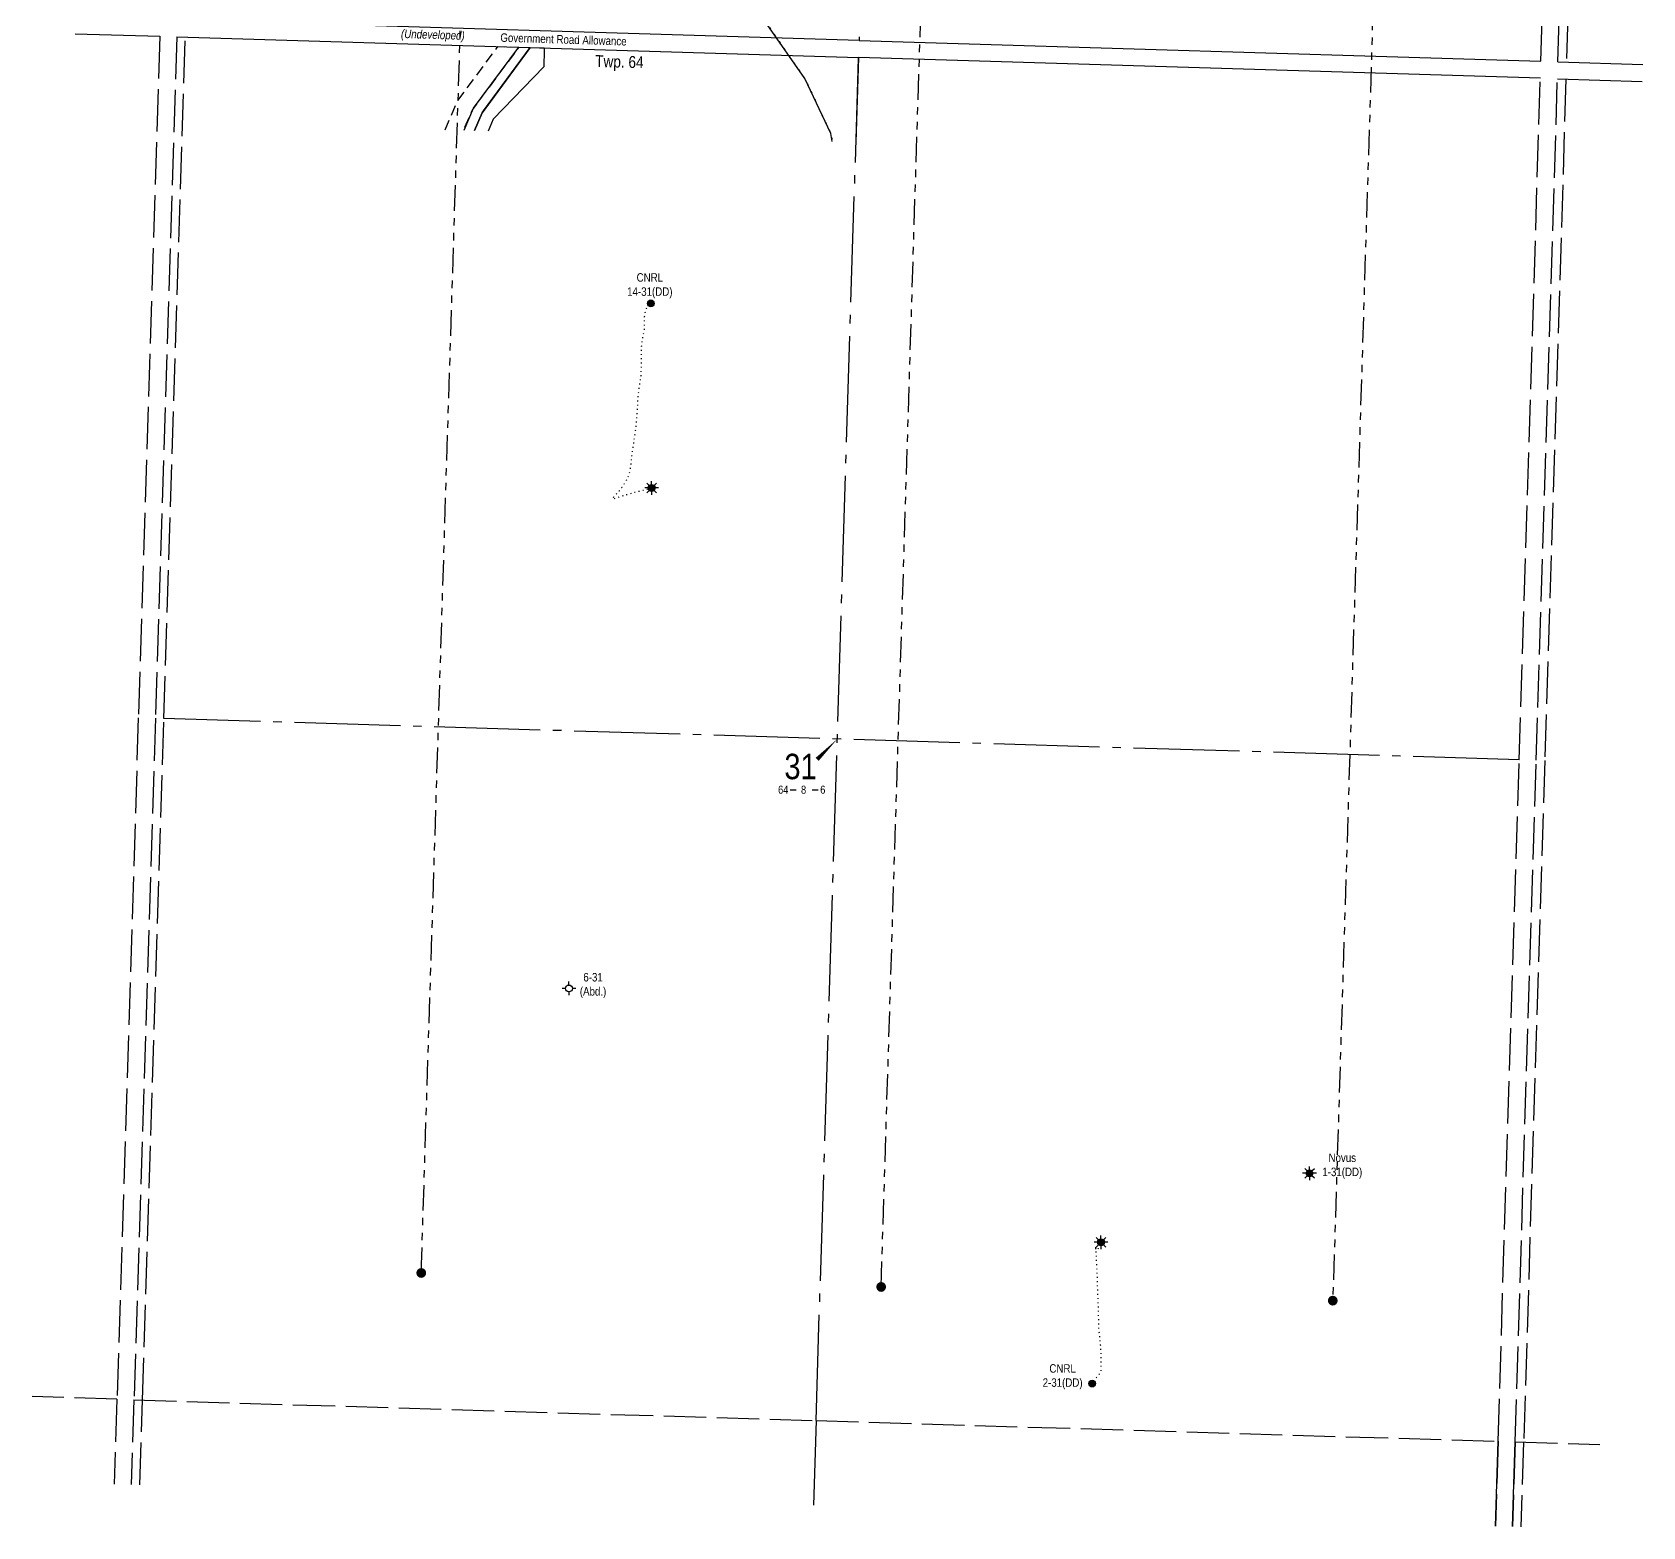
# Model space of a CAD drawing. Extents: x 357117 to 366258, y 6049523 to 6057149.
# Drawn here: x 357117 to 359016, y 6049523 to 6051286 of the extents above; entities that cross this region are included whole.
import ezdxf
from ezdxf.enums import TextEntityAlignment as Align

# ---------------------------------------------------------------- set-up
doc = ezdxf.new("R2010")
doc.units = 0
doc.header["$LTSCALE"] = 5
for name, pattern in [('foc-ACCESSROAD', [3.75, 2.5, -1.25]), ('foc-DOT', [1, 0.2, -0.8]), ('foc-DRILLPATH', [14.75, 6, -1.75, 1.75, -1.75, 1.75, -1.75]), ('foc-QUARTERLINE', [33, 25, -3, 2, -3]), ('foc-UNSURVEYED', [12.5, 10, -2.5]), ('foc-WHEELTRACKS', [2, 0.4, -1.6])]:
    doc.linetypes.add(name, pattern=pattern)
for name, color, linetype in [('10', 1, 'Continuous'), ('9', 3, 'Continuous'), ('AB_LCON', 7, 'Continuous'), ('AS-DRILL', 8, 'foc-DOT'), ('C-AR', 13, 'foc-ACCESSROAD'), ('C-RW', 13, 'Continuous'), ('C-WS-S', 8, 'Continuous'), ('D-TXT', 6, 'Continuous'), ('F-WS-S', 8, 'Continuous'), ('L-BD', 7, 'Continuous'), ('L-MON', 1, 'Continuous'), ('L-QSEC', 8, 'foc-QUARTERLINE'), ('L-ROAD-T', 7, 'Continuous'), ('L-SEC', 7, 'Continuous'), ('L-SECLBL', 7, 'Continuous'), ('L-USEC', 7, 'foc-UNSURVEYED'), ('P-PDRILLPATH', 12, 'foc-DRILLPATH'), ('T-WATER-P3', 160, 'foc-WHEELTRACKS')]:
    doc.layers.add(name, color=color, linetype=linetype)
doc.layers.add('T-TEXT', color=48, linetype='Continuous', lineweight=18)
doc.styles.add('80L', font='ARIALN.TTF', dxfattribs={"height": 10})
doc.styles.add('80LS', font='ARIALNI.TTF', dxfattribs={"height": 10})
doc.styles.add('foc-LtypeFont', font='ARIALN.TTF', dxfattribs={"height": 7.35})
doc.styles.add('SIMPLEX', font='ARIALN.TTF')
doc.linetypes.add('foc-TOPO-flowdirection-NOLINE', pattern='A,0,[">",foc-LtypeFont,S=0.3,R=0,X=0,Y=-0.945],-20,[">",foc-LtypeFont,S=0.3,R=0,X=0,Y=-0.945],0', length=20)

# ---------------------------------------------------------------- blocks, each defined once
blk = doc.blocks.new('L-SECLBL')
at = {"layer": '9', "color": 7}
for p, q in [((-5.1, -27.8), (-12.3, -27.8)), ((20.7, -27.8), (13.5, -27.8))]:
    blk.add_line(p, q, dxfattribs=at)
at = {"layer": '10', "color": 2, "style": 'SIMPLEX'}
blk.add_attdef('SEC', text='', height=30, dxfattribs=at).set_placement((0, 0), align=Align.MIDDLE)
at = {"layer": '10', "color": 5, "style": '80L'}
blk.add_attdef('TWP', text='', height=9.5, dxfattribs=at).set_placement((-14.4, -27.4), align=Align.MIDDLE_RIGHT)
blk.add_attdef('RGE', text='', height=9.5, dxfattribs=at).set_placement((3.6, -27.4), align=Align.MIDDLE_CENTER)
blk.add_attdef('MER', text='', height=9.5, dxfattribs=at).set_placement((23.2, -27.4), align=Align.MIDDLE_LEFT)
blk = doc.blocks.new('plbh')
at = {"layer": 'L-MON'}
h = blk.add_hatch(color=255, dxfattribs=at)
h.dxf.hatch_style = 1
edge = h.paths.add_edge_path()
edge.add_arc((0, 0), 1.16, 0, 360)
h = blk.add_hatch(color=256, dxfattribs=at)
h.dxf.hatch_style = 1
h.paths.add_polyline_path([(-0.96, 0, 1), (0.96, 0, 1)])
h.paths.add_polyline_path([(0.91, 0, -1), (-0.91, 0, -1)], flags=16)
h.paths.add_polyline_path([(0.45, 0, -1), (-0.45, 0, -1)], flags=0)
h = blk.add_hatch(color=256, dxfattribs=at)
h.dxf.hatch_style = 1
h.paths.add_polyline_path([(-0.45, 0, 1), (0.45, 0, 1)])
h.paths.add_polyline_path([(0.4, 0, -1), (-0.4, 0, -1)], flags=16)
at = {"layer": 'L-MON', "color": 240}
for radius in [0.96, 0.91, 0.45, 0.4]:
    blk.add_circle((0, 0), radius, dxfattribs=at)
blk = doc.blocks.new('GAS')
h = blk.add_hatch(color=255)
h.dxf.hatch_style = 1
edge = h.paths.add_edge_path()
edge.add_arc((0, 0), 0.9, 0, 360)
for p, q in [((-0.81, 0), (-1.62, 0)), ((-0.57, 0.57), (-1.14, 1.14)), ((0, 0.81), (0, 1.62)), ((0.57, 0.57), (1.14, 1.14)), ((1.62, 0), (0.81, 0)), ((-0.57, -0.57), (-1.14, -1.14)), ((0, -0.81), (0, -1.62)), ((1.14, -1.14), (0.57, -0.57))]:
    blk.add_line(p, q)
blk.add_circle((0, 0), 0.8)
blk = doc.blocks.new('GABD')
for p, q in [((-0.81, 0), (-1.62, 0)), ((0, 0.81), (0, 1.62)), ((1.62, 0), (0.81, 0)), ((0, -0.81), (0, -1.62))]:
    blk.add_line(p, q)
blk.add_circle((0, 0), 0.8)

msp = doc.modelspace()

# ---------------------------------------------------------------- hatches: boundary and pattern name
at = {"layer": 'F-WS-S'}
h = msp.add_hatch(color=256, dxfattribs=at)
h.dxf.hatch_style = 1
edge = h.paths.add_edge_path()
edge.add_arc((357846.18, 6050965.952), 4, 0, 360)
h = msp.add_hatch(color=256, dxfattribs=at)
h.dxf.hatch_style = 1
edge = h.paths.add_edge_path()
edge.add_arc((358366.607, 6049691.716), 4, 0, 360)

# ---------------------------------------------------------------- linework, layer by layer
at = {"layer": 'AB_LCON', "flags": 128}
for points in [[(358842.126, 6049523.636), (358845.225, 6049623.568)], [(358862.23, 6049523.025), (358865.329, 6049622.944)]]:
    msp.add_lwpolyline(points, dxfattribs=at)
at = {"layer": 'AS-DRILL', "flags": 128}
for points in [[(357847.052, 6050748.308), (357847.052, 6050748.308), (357846.331, 6050747.97), (357843.023, 6050746.803), (357837.736, 6050745.388), (357832.548, 6050744.25), (357827.347, 6050743.022), (357822.176, 6050741.483), (357817.106, 6050739.951), (357811.946, 6050738.441), (357807.18, 6050737.05), (357802.884, 6050735.644), (357800.891, 6050735.586), (357802.075, 6050737.61), (357804.425, 6050740.127), (357806.74, 6050742.496), (357809.337, 6050745.216), (357810.65, 6050746.916), (357810.893, 6050747.319), (357811.127, 6050747.742), (357811.432, 6050748.232), (357811.821, 6050748.82), (357812.25, 6050749.427), (357812.731, 6050750.113), (357813.224, 6050750.828), (357813.675, 6050751.504), (357814.106, 6050752.151), (357814.516, 6050752.798), (357814.927, 6050753.446), (357815.337, 6050754.093), (357815.748, 6050754.751), (357816.188, 6050755.397), (357816.628, 6050756.024), (357817.079, 6050756.68), (357817.573, 6050757.425), (357818.078, 6050758.229), (357818.574, 6050759.064), (357819.032, 6050759.95), (357819.453, 6050760.938), (357819.847, 6050762.016), (357820.234, 6050763.184), (357820.634, 6050764.462), (357821.017, 6050765.831), (357821.404, 6050767.31), (357821.773, 6050768.889), (357822.098, 6050770.64), (357822.368, 6050772.562), (357822.603, 6050774.636), (357822.832, 6050776.83), (357823.053, 6050779.084), (357823.296, 6050781.417), (357823.562, 6050783.83), (357823.871, 6050786.362), (357824.204, 6050789.013), (357824.538, 6050791.704), (357824.921, 6050794.353), (357825.324, 6050796.992), (357825.737, 6050799.64), (357826.153, 6050802.368), (357826.546, 6050805.037), (357826.972, 6050807.765), (357827.439, 6050810.552), (357827.866, 6050813.32), (357828.221, 6050816.04), (357828.505, 6050818.693), (357828.757, 6050821.336), (357828.999, 6050823.93), (357829.23, 6050826.524), (357829.47, 6050829.078), (357829.7, 6050831.632), (357829.88, 6050834.197), (357830.014, 6050836.884), (357830.211, 6050839.66), (357830.446, 6050842.354), (357830.66, 6050845.048), (357830.822, 6050847.654), (357830.93, 6050850.142), (357831.045, 6050852.54), (357831.229, 6050854.925), (357831.456, 6050857.379), (357831.703, 6050859.843), (357831.95, 6050862.286), (357832.225, 6050864.689), (357832.55, 6050867.06), (357832.913, 6050869.4), (357833.306, 6050871.739), (357833.697, 6050873.997), (357834.078, 6050876.247), (357834.37, 6050878.539), (357834.585, 6050880.933), (357834.741, 6050883.369), (357834.849, 6050885.847), (357834.958, 6050888.385), (357835.058, 6050890.953), (357835.146, 6050893.432), (357835.207, 6050895.401), (357835.24, 6050897.721), (357835.26, 6050899.951), (357835.258, 6050900.862), (357835.238, 6050902.143), (357835.145, 6050904.287), (357835.043, 6050906.431), (357834.979, 6050908.564), (357834.996, 6050910.705), (357835.076, 6050912.923), (357835.248, 6050915.239), (357835.503, 6050917.632), (357835.829, 6050920.053), (357836.184, 6050922.453), (357836.579, 6050924.822), (357837.002, 6050927.16), (357837.463, 6050929.437), (357837.931, 6050931.593), (357838.344, 6050933.601), (357838.653, 6050935.472), (357838.809, 6050937.278), (357838.834, 6050939.029), (357838.747, 6050940.722), (357838.657, 6050942.326), (357838.625, 6050943.857), (357838.631, 6050945.338), (357838.666, 6050946.748), (357838.709, 6050948.137), (357838.77, 6050949.446), (357838.847, 6050950.624), (357838.967, 6050951.901), (357839.136, 6050953.146), (357839.332, 6050954.301), (357839.567, 6050955.424), (357839.821, 6050956.506), (357840.092, 6050957.498), (357840.381, 6050958.39), (357840.665, 6050959.161), (357840.957, 6050959.862), (357841.256, 6050960.463), (357841.553, 6050960.994), (357841.848, 6050961.485), (357842.132, 6050961.927), (357842.365, 6050962.329), (357842.557, 6050962.704), (357842.778, 6050963.057), (357843.009, 6050963.41), (357843.219, 6050963.743), (357843.419, 6050964.057), (357843.639, 6050964.361), (357843.867, 6050964.614), (357844.134, 6050964.845), (357844.441, 6050965.046), (357844.747, 6050965.236), (357845.083, 6050965.416), (357845.459, 6050965.604), (357846.18, 6050965.952)], [(358376.997, 6049858.413), (358376.267, 6049858.075), (358376.013, 6049857.953), (358375.788, 6049857.82), (358375.603, 6049857.656), (358375.447, 6049857.471), (358375.302, 6049857.295), (358375.226, 6049857.127), (358375.202, 6049856.978), (358375.196, 6049856.798), (358375.191, 6049856.618), (358375.217, 6049856.497), (358375.286, 6049856.455), (358375.365, 6049856.443), (358375.457, 6049856.5), (358375.551, 6049856.617), (358375.615, 6049856.765), (358375.65, 6049856.914), (358375.653, 6049857.024), (358375.636, 6049857.115), (358375.618, 6049857.175), (358375.598, 6049857.176), (358375.617, 6049857.135), (358375.635, 6049857.065), (358375.632, 6049856.965), (358375.627, 6049856.825), (358375.593, 6049856.686), (358375.539, 6049856.547), (358375.454, 6049856.39), (358375.359, 6049856.233), (358375.233, 6049856.057), (358375.097, 6049855.861), (358374.991, 6049855.684), (358374.914, 6049855.456), (358374.796, 6049855.19), (358374.646, 6049854.874), (358374.494, 6049854.499), (358374.361, 6049854.093), (358374.238, 6049853.646), (358374.083, 6049853.181), (358373.919, 6049852.726), (358373.755, 6049852.291), (358373.65, 6049851.814), (358373.595, 6049851.335), (358373.532, 6049850.907), (358373.44, 6049850.53), (358373.319, 6049850.163), (358373.157, 6049849.798), (358372.997, 6049849.463), (358372.848, 6049849.178), (358372.681, 6049848.973), (358372.517, 6049848.848), (358372.356, 6049848.803), (358372.177, 6049848.848), (358372.001, 6049848.984), (358371.806, 6049849.16), (358371.603, 6049849.376), (358371.422, 6049849.662), (358371.233, 6049850.028), (358371.157, 6049850.161), (358370.941, 6049850.608), (358370.707, 6049851.115), (358370.514, 6049851.652), (358370.362, 6049852.257), (358370.202, 6049852.882), (358370.137, 6049853.384), (358370.144, 6049853.594), (358370.178, 6049853.713), (358370.206, 6049853.672), (358370.241, 6049853.501), (358370.291, 6049853.169), (358370.376, 6049852.696), (358370.467, 6049852.093), (358370.556, 6049851.4), (358370.661, 6049850.616), (358370.762, 6049849.683), (358370.849, 6049848.63), (358370.934, 6049847.486), (358371.005, 6049846.234), (358371.062, 6049844.861), (358371.144, 6049843.318), (358371.233, 6049841.684), (358371.329, 6049839.951), (358371.4, 6049838.037), (358371.455, 6049835.955), (358371.525, 6049833.731), (358371.633, 6049831.417), (358371.778, 6049828.981), (358371.908, 6049826.426), (358372.023, 6049823.711), (358372.137, 6049820.926), (358372.258, 6049818.091), (358372.387, 6049815.166), (358372.51, 6049812.06), (358372.601, 6049808.876), (358372.692, 6049805.691), (358372.755, 6049802.588), (358372.809, 6049799.485), (358372.913, 6049796.41), (358373.046, 6049793.314), (358373.179, 6049790.199), (358373.302, 6049787.083), (358373.424, 6049783.938), (358373.518, 6049780.834), (358373.553, 6049777.811), (358373.611, 6049774.858), (358373.721, 6049771.943), (358373.84, 6049769.018), (358373.878, 6049766.075), (358373.885, 6049763.114), (358373.953, 6049760.13), (358374.151, 6049757.183), (358374.42, 6049754.273), (358374.689, 6049751.353), (358374.989, 6049748.462), (358375.32, 6049745.591), (358375.652, 6049742.769), (358375.956, 6049739.988), (358376.183, 6049737.34), (358376.321, 6049734.694), (358376.431, 6049732.139), (358376.546, 6049729.715), (358376.652, 6049727.34), (358376.741, 6049725.056), (358376.815, 6049722.953), (358376.904, 6049720.979), (358376.965, 6049719.106), (358376.979, 6049717.315), (358376.967, 6049715.625), (358376.927, 6049714.035), (358376.851, 6049712.557), (358376.789, 6049711.208), (358376.772, 6049710.008), (358376.798, 6049708.937), (358376.789, 6049707.997), (358376.773, 6049707.177), (358376.751, 6049706.447), (358376.661, 6049705.819), (358376.535, 6049705.323), (358376.386, 6049705.008), (358376.259, 6049704.811), (358375.372, 6049703.619), (358373.48, 6049701.036), (358371.266, 6049698.044), (358368.884, 6049694.816), (358366.607, 6049691.716)]]:
    msp.add_lwpolyline(points, dxfattribs=at)
at = {"layer": 'C-AR', "flags": 128}
msp.add_lwpolyline([(357603.554, 6051170.887), (357618.206, 6051204.776), (357665.792, 6051268.989), (357690.41, 6051268.24), (357635.647, 6051194.722), (357625.06, 6051170.232)], dxfattribs=at)
at = {"layer": 'C-RW', "flags": 128}
for points in [[(357626.141, 6051170.199), (357637.172, 6051196.407), (357690.41, 6051268.24), (357703.766, 6051267.833), (357647.079, 6051190.875), (357638.054, 6051169.836)], [(357638.059, 6051169.836), (357647.081, 6051190.853), (357648.836, 6051193.26), (357703.766, 6051267.833), (357720.451, 6051267.325), (357720.395, 6051264.931), (357719.925, 6051244.943), (357660.178, 6051183.322), (357654.174, 6051169.346)]]:
    msp.add_lwpolyline(points, dxfattribs=at)
at = {"layer": 'F-WS-S'}
for centre in [(357846.18, 6050965.952), (358366.607, 6049691.716)]:
    msp.add_circle(centre, 4, dxfattribs=at)
at = {"layer": 'L-BD', "flags": 128}
msp.add_lwpolyline([(358066.054, 6050452.067, 0, 4.998, 0), (358042.273, 6050428.112, 0, 0, 0)], format="xyseb", dxfattribs=at)
at = {"layer": 'L-QSEC', "flags": 128}
for points in [[(358116.949, 6052080.087), (358091.787, 6051276.158)], [(358040.936, 6049648.028), (358091.153, 6051255.45)], [(358091.158, 6051256.058), (358088.031, 6051156.139)], [(358870.162, 6050427.603), (357271.916, 6050476.227)], [(358040.936, 6049648.028), (358037.814, 6049548.104)]]:
    msp.add_lwpolyline(points, dxfattribs=at)
at = {"layer": 'L-SEC', "flags": 128}
for points in [[(357167.128, 6051284.185), (357267.05, 6051281.144)], [(358091.787, 6051276.158), (357287.784, 6051300.632)], [(357287.151, 6051280.532), (358091.158, 6051256.058)], [(358091.787, 6051276.158), (358895.785, 6051251.686)], [(358895.16, 6051231.585), (358091.158, 6051256.058)], [(358915.886, 6051251.074), (359015.902, 6051248.03)], [(358915.264, 6051230.974), (359015.277, 6051227.93)]]:
    msp.add_lwpolyline(points, dxfattribs=at)
at = {"layer": 'L-USEC', "flags": 128}
for points in [[(358895.785, 6051251.686), (358920.804, 6052055.625)], [(358915.886, 6051251.061), (358940.905, 6052054.999)], [(358950.956, 6052054.707), (358925.936, 6051250.768)], [(357266.946, 6051281.147), (357241.765, 6050477.145)], [(357287.05, 6051280.517), (357261.869, 6050476.516)], [(357271.916, 6050476.227), (357297.201, 6051280.226)], [(358870.162, 6050427.603), (358895.16, 6051231.585)], [(358890.266, 6050426.978), (358915.263, 6051230.96)], [(358925.312, 6051230.668), (358900.313, 6050426.685)], [(357241.765, 6050477.145), (357216.541, 6049673.101)], [(357261.869, 6050476.515), (357236.645, 6049672.471)], [(357246.693, 6049672.184), (357271.916, 6050476.227)], [(358845.225, 6049623.568), (358870.162, 6050427.603)], [(358865.329, 6049622.944), (358890.266, 6050426.979)], [(358900.313, 6050426.685), (358875.376, 6049622.651)], [(357216.541, 6049673.101), (357116.626, 6049676.346)], [(357216.541, 6049673.101), (357213.407, 6049573.183)], [(357236.645, 6049672.471), (357233.511, 6049572.571)], [(357236.645, 6049672.489), (358040.936, 6049648.028)], [(357243.559, 6049572.266), (357246.693, 6049672.184)], [(358040.936, 6049648.028), (358845.225, 6049623.568)], [(358845.22, 6049623.586), (358842.121, 6049523.654)], [(358865.324, 6049622.963), (358862.225, 6049523.031)], [(358865.329, 6049622.956), (358965.25, 6049619.918)], [(358875.376, 6049622.651), (358872.277, 6049522.719)]]:
    msp.add_lwpolyline(points, dxfattribs=at)
at = {"layer": 'P-PDRILLPATH', "flags": 128}
for points in [[(358117.759, 6049805.714), (358208.428, 6052721.995), (358141.726, 6053166.227)], [(358151.03, 6053169.884), (358741.008, 6052705.778), (358650.34, 6049789.517)], [(357575.398, 6049822.209), (357667.097, 6052738.478), (358132.422, 6053162.57)]]:
    msp.add_lwpolyline(points, dxfattribs=at)
at = {"layer": 'T-WATER-P3', "flags": 128}
msp.add_lwpolyline([(357956.029, 6051396.624), (357964.937, 6051349.258), (357983.395, 6051295.131), (358027.603, 6051231.466), (358058.58, 6051166.478), (358060.093, 6051156.99)], dxfattribs=at)
at = {"layer": 'T-WATER-P3', "linetype": 'foc-TOPO-flowdirection-NOLINE', "flags": 128}
msp.add_lwpolyline([(358060.093, 6051156.99), (358058.58, 6051166.478), (358027.603, 6051231.466), (357983.395, 6051295.131), (357964.937, 6051349.258), (357956.029, 6051396.624)], dxfattribs=at)

# ---------------------------------------------------------------- block references
at = {"layer": 'C-WS-S', "xscale": 4.998379049999987, "yscale": 4.998379049999987, "zscale": 4.998379049999987}
for p in [(357847.052, 6050748.308), (358376.997, 6049858.413)]:
    msp.add_blockref('GAS', p, dxfattribs=at)
at = {"layer": 'F-WS-S', "xscale": 4.998379049999987, "yscale": 4.998379049999987, "zscale": 4.998379049999987}
for name, p in [('GABD', (357749.586, 6050157.847)), ('GAS', (358622.884, 6049939.724))]:
    msp.add_blockref(name, p, dxfattribs=at)
at = {"layer": 'L-MON', "xscale": 4.998379049999986, "yscale": 4.998379049999986, "zscale": 4.998379049999986}
for p in [(357575.398, 6049822.209), (358117.759, 6049805.714), (358650.34, 6049789.517)]:
    msp.add_blockref('plbh', p, dxfattribs=at)
at = {"layer": 'L-SECLBL', "xscale": 0.99967581, "yscale": 0.99967581, "zscale": 0.99967581}
msp.add_blockref('L-SECLBL', (358022.7, 6050419.709), dxfattribs=at).add_auto_attribs({'SEC': '31', 'TWP': '64', 'RGE': '8', 'MER': '6'})

# ---------------------------------------------------------------- texts
at = {"layer": 'D-TXT', "color": 3, "insert": (357780.775, 6051258.998), "char_height": 13.9955, "attachment_point": 1, "rotation": 358.457857, "style": '80L'}
msp.add_mtext_dynamic_manual_height_columns('Twp. 64', width=101.3954, gutter_width=47.5, heights=[0], dxfattribs=at)
at = {"layer": 'F-WS-S', "char_height": 10, "attachment_point": 1, "style": '80L'}
for s, width, insert in [('\\pxqc;CNRL\\P14-31(DD)', 52.86262, (357818.534, 6051001.641)), ('\\pxqc;6-31\\P(Abd.)', 30.60788, (357762.712, 6050176.08)), ('\\pxqc;Novus\\P1-31(DD)', 52.86262, (358635.102, 6049963.116)), ('\\pxqc;CNRL\\P2-31(DD)', 52.86262, (358305.304, 6049714.537))]:
    msp.add_mtext_dynamic_manual_height_columns(s, width=width, gutter_width=50, heights=[0], dxfattribs=dict(at, insert=insert))
at = {"layer": 'L-ROAD-T', "style": '80L'}
msp.add_text('Government Road Allowance', height=9.99676, rotation=358.256456, dxfattribs=at).set_placement((357743.158, 6051277.452), align=Align.MIDDLE_CENTER)
at = {"layer": 'T-TEXT', "style": '80LS'}
msp.add_text('(Undeveloped)', height=9.99676, rotation=358.256456, dxfattribs=at).set_placement((357589.123, 6051283.077), align=Align.MIDDLE_CENTER)

doc.saveas('drawing.dxf')
